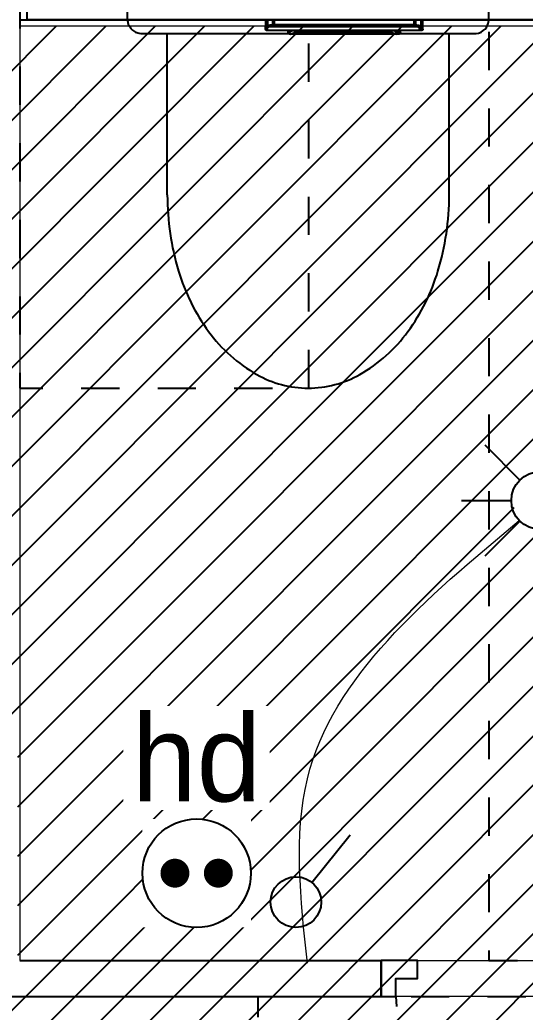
# Model space of a CAD drawing. Header units: centimetres. Extents: x -58072 to 12532, y -30603 to 6224.
# Drawn here: x 8897.8 to 8967.7, y 4425.9 to 4563.1 of the extents above; entities that cross this region are included whole.
import ezdxf

# ---------------------------------------------------------------- set-up
doc = ezdxf.new("R2010")
doc.units = ezdxf.units.CM
for name, pattern in [('Style de ligne -1', [0.41664, 0.20828, -0.20836]), ('Style de ligne -18', [0.164042, 0.054681, -0.109361]), ('VW-01', [0.41656, 0.20828, -0.20828])]:
    doc.linetypes.add(name, pattern=pattern)
for name, color, linetype in [('B Aménagement intérieur', 252, 'Continuous'), ('B Faux plafonds_Hatch', 9, 'Continuous'), ('B Général', 252, 'Continuous'), ('C ANNOTATIONS-prestations', 252, 'Continuous'), ('D SURFACES-shab', 252, 'Continuous'), ('MTI900_Alu', 252, 'Continuous'), ('prlm-CHAUFF', 4, 'Continuous')]:
    doc.layers.add(name, color=color, linetype=linetype)
doc.layers.add('prlm-ELEC-CFO', color=1, linetype='Continuous', lineweight=25)
doc.layers.get('prlm-CHAUFF').off()
doc.styles.add('prlm-elec-cfo', font='comic.ttf', dxfattribs={"height": 12})

# ---------------------------------------------------------------- blocks, each defined once
blk = doc.blocks.new('B 60.Gaine 150_70')
at = {"layer": 'B Général', "linetype": 'Continuous'}
for p, q in [((-36, 37.59), (-36, 37.14)), ((-36, 36.3), (-36, 37.14)), ((-35.8, 37.78), (-35.8, 37.34)), ((-32.29, 37.78), (-35.8, 37.78)), ((-35.75, 37.6), (-35.75, 37.15)), ((-35.75, 36.32), (-35.75, 37.15)), ((-14.4, 37.8), (-35.55, 37.8)), ((-35, 37.21), (-15.5, 37.21)), ((-35, 37.02), (-35, 37.21)), ((-34.75, 37.03), (-34.75, 36.32)), ((-15.25, 37.03), (-34.75, 37.03)), ((-32.9, 37.98), (-32.9, 37.78)), ((-32.65, 38), (-32.65, 37.8)), ((-32.6, 38.28), (-32.6, 38.28)), ((-23.94, 38.28), (-32.6, 38.28)), ((-32.35, 38.3), (-32.35, 38.3)), ((-23.69, 38.3), (-32.35, 38.3)), ((-31.01, 37.78), (-19.49, 37.78)), ((-30.99, 37.92), (-23.94, 37.92)), ((-30.99, 37.78), (-30.99, 37.92)), ((-23.94, 37.92), (-23.94, 38.28)), ((-23.94, 37.78), (-23.94, 37.92)), ((-23.83, 38.28), (-23.83, 37.92)), ((-17.9, 38.28), (-23.83, 38.28)), ((-23.83, 37.92), (-19.51, 37.92)), ((-23.83, 37.92), (-23.83, 37.78)), ((-23.69, 37.93), (-23.69, 38.3)), ((-23.69, 37.8), (-23.69, 37.93)), ((-23.58, 38.3), (-23.58, 37.93)), ((-17.65, 38.3), (-23.58, 38.3)), ((-23.58, 37.93), (-23.58, 37.8)), ((-19.51, 37.78), (-19.51, 37.92)), ((-14.7, 37.78), (-18.19, 37.78)), ((-17.9, 38.28), (-17.9, 38.28)), ((-17.65, 38.3), (-17.65, 38.3)), ((-17.6, 37.98), (-17.6, 37.78)), ((-17.35, 38), (-17.35, 37.8)), ((-15.5, 37.21), (-15.5, 37.02)), ((-15.25, 36.32), (-15.25, 37.03)), ((-14.7, 37.78), (-14.7, 37.34)), ((-14.5, 37.59), (-14.5, 37.14)), ((-14.5, 37.14), (-14.5, 36.3)), ((-14.25, 37.6), (-14.25, 37.15)), ((-14.25, 37.15), (-14.25, 36.32)), ((18.5, 36.3), (-69, 36.3)), ((-35, 37.02), (-35, 36.3)), ((-15.5, 37.02), (-35, 37.02)), ((-15.5, 36.3), (-15.5, 37.02))]:
    blk.add_line(p, q, dxfattribs=at)
at = {"layer": 'B Général', "linetype": 'Continuous', "flags": 128}
for points in [[(-35.8, 37.78, 0.198912), (-35.94, 37.73, 0.198912), (-36, 37.59)], [(-36, 37.14, 0.057305), (-35.51, 37.02, 0.057305), (-35, 37.02)], [(-35.55, 37.8, 0.198912), (-35.69, 37.74, 0.198912), (-35.75, 37.6)], [(-32.6, 38.28, 0.198912), (-32.81, 38.2, 0.198912), (-32.9, 37.98)], [(-32.9, 37.98, 0.015662), (-32.56, 37.87, 0.015662), (-32.2, 37.78)], [(-32.35, 38.3, 0.198912), (-32.56, 38.21, 0.198912), (-32.65, 38)], [(-32.6, 38.28, 0.052495), (-31.81, 38.02, 0.052495), (-30.99, 37.92)], [(-32.3, 37.78), (-32.3, 37.78, 0.000336), (-31.02, 37.78), (-31.01, 37.78)], [(-19.51, 37.92, 0.052763), (-18.69, 38.02, 0.052763), (-17.9, 38.28)], [(-18.3, 37.78, 0.015616), (-17.94, 37.87, 0.015616), (-17.6, 37.98)], [(-17.6, 37.98, 0.198912), (-17.69, 38.2, 0.198912), (-17.9, 38.28)], [(-17.35, 38, 0.198912), (-17.44, 38.21, 0.198912), (-17.65, 38.3)], [(-15.5, 37.02, 0.052931), (-14.99, 37.02, 0.052931), (-14.5, 37.14)], [(-14.5, 37.59, 0.198912), (-14.56, 37.73, 0.198912), (-14.7, 37.78)], [(-14.25, 37.6, 0.198912), (-14.31, 37.74, 0.198912), (-14.45, 37.8)]]:
    blk.add_lwpolyline(points, format="xyb", dxfattribs=at)
blk.add_lwpolyline([(-19.49, 37.78), (-18.18, 37.78), (-18.18, 37.78)], dxfattribs=at)
blk.add_lwpolyline([(-70, 36.31), (19.5, 36.3), (19.5, -2.72), (-70, -2.71)], close=True, dxfattribs=at)
at = {"layer": 'B Général', "linetype": 'Continuous'}
for points, knots in [([(-35.8, 37.34), (-35.8, 37.34), (-35.83, 37.34), (-35.88, 37.32), (-35.91, 37.3), (-35.94, 37.28), (-35.96, 37.26), (-35.98, 37.23), (-35.99, 37.21), (-36, 37.17), (-36, 37.14), (-36, 37.14), (-36, 37.14)], [0, 0, 0, 1, 2, 3, 4, 5, 6, 7, 8, 9, 9, 10, 10, 10]), ([(-35.8, 37.34), (-35.78, 37.3), (-35.67, 37.27), (-35.3, 37.21), (-35, 37.21), (-35, 37.21), (-35, 37.21)], [0, 0, 0, 1, 2, 3, 3, 4, 4, 4]), ([(-15.5, 37.21), (-15.21, 37.21), (-14.84, 37.26), (-14.73, 37.3), (-14.7, 37.32), (-14.7, 37.34), (-14.7, 37.34), (-14.7, 37.34)], [0, 0, 0, 1, 2, 3, 4, 4, 5, 5, 5]), ([(-14.5, 37.14), (-14.5, 37.14), (-14.5, 37.17), (-14.51, 37.21), (-14.53, 37.25), (-14.55, 37.27), (-14.58, 37.29), (-14.6, 37.31), (-14.63, 37.32), (-14.67, 37.34), (-14.7, 37.34), (-14.7, 37.34), (-14.7, 37.34)], [0, 0, 0, 1, 2, 3, 4, 5, 6, 7, 8, 9, 9, 10, 10, 10])]:
    blk.add_open_spline(points, degree=2, knots=knots, dxfattribs=at)
at = {"layer": 'C ANNOTATIONS-prestations'}
blk.add_line((-69, 36.3), (-69, 35.21), dxfattribs=at)
blk = doc.blocks.new('B 70.MTI900_Alu_390')
at = {"layer": 'MTI900_Alu', "color": 1, "linetype": 'Continuous'}
for p, q in [((4.375, -3.902), (4.375, -3.792)), ((-4.375, -3.902), (4.375, -3.902)), ((-1.075, -3.985), (-1.075, -3.902)), ((-0.975, -3.902), (-0.975, -3.973)), ((-0.975, -3.973), (0.975, -3.973)), ((-0.975, -3.993), (-0.975, -3.973)), ((0.975, -3.973), (0.975, -3.902)), ((0.975, -3.973), (0.975, -3.993)), ((1.075, -3.902), (1.075, -3.985)), ((-1.075, -4.03), (-1.075, -3.985)), ((-1.055, -4.05), (-1.055, -4.005)), ((-1.055, -4.05), (-0.706, -4.05)), ((0.975, -3.993), (-0.975, -3.993)), ((-0.765, -4.07), (-0.765, -4.05)), ((-0.735, -4.1), (-0.735, -4.1)), ((-0.735, -4.1), (-0.142, -4.1)), ((0.576, -4.05), (-0.576, -4.05)), ((-0.574, -4.05), (-0.574, -4.063)), ((-0.142, -4.063), (-0.574, -4.063)), ((-0.142, -4.063), (-0.142, -4.05)), ((-0.142, -4.1), (-0.142, -4.063)), ((-0.131, -4.05), (-0.131, -4.063)), ((0.574, -4.063), (-0.131, -4.063)), ((-0.131, -4.063), (-0.131, -4.1)), ((-0.131, -4.1), (0.735, -4.1)), ((0.574, -4.05), (0.574, -4.063)), ((0.704, -4.05), (1.055, -4.05)), ((0.735, -4.1), (0.735, -4.1)), ((0.765, -4.07), (0.765, -4.05)), ((1.055, -4.05), (1.055, -4.005)), ((1.075, -4.03), (1.075, -3.985))]:
    blk.add_line(p, q, dxfattribs=at)
for centre, radius, start, end in [((-0.996, -4.212), 0.24, 84.8699, 109.1091), ((0.999, -4.194), 0.222, 69.8915, 96.1295), ((-1.055, -4.03), 0.02, 180, 270), ((-0.569, -4.616), 0.581, 102.5837, 109.7412), ((-0.735, -4.07), 0.03, 180, 270), ((-0.569, -4.458), 0.394, 90.7355, 114.8981), ((0.568, -4.46), 0.396, 65.1634, 89.203), ((0.569, -4.614), 0.579, 70.2259, 77.4042), ((0.735, -4.07), 0.03, 270, 0), ((1.055, -4.03), 0.02, 270, 0)]:
    blk.add_arc(centre, radius, start, end, dxfattribs=at)
for centre, major_axis, start_param, end_param in [((-1.055, -3.985), (0.02, 0), 3.141593, 4.712389), ((1.055, -3.985), (-0.02, 0), 1.570796, 3.141593)]:
    blk.add_ellipse(centre, major_axis=major_axis, ratio=0.989815, start_param=start_param, end_param=end_param, dxfattribs=at)
for points, knots in [([(-0.975, -3.993), (-0.98, -3.993), (-0.986, -3.993), (-0.996, -3.993), (-1.001, -3.993), (-1.008, -3.994), (-1.011, -3.994), (-1.015, -3.995), (-1.018, -3.995), (-1.024, -3.995), (-1.028, -3.996), (-1.035, -3.997), (-1.039, -3.998), (-1.045, -3.999), (-1.047, -4), (-1.05, -4.001), (-1.051, -4.001), (-1.052, -4.002), (-1.053, -4.002), (-1.054, -4.004), (-1.055, -4.004), (-1.055, -4.005)], [0, 0, 0, 0, 0.125, 0.125, 0.25, 0.25, 0.3125, 0.3125, 0.375, 0.375, 0.5, 0.5, 0.625, 0.625, 0.75, 0.75, 0.8125, 0.8125, 0.875, 0.875, 1, 1, 1, 1]), ([(-0.576, -4.05), (-0.589, -4.05), (-0.602, -4.05), (-0.621, -4.05), (-0.627, -4.05), (-0.64, -4.05), (-0.646, -4.05), (-0.664, -4.05), (-0.676, -4.05), (-0.692, -4.05), (-0.697, -4.05), (-0.704, -4.05), (-0.705, -4.05), (-0.707, -4.05)], [0, 0, 0, 0, 0.125, 0.125, 0.1875, 0.1875, 0.25, 0.25, 0.375, 0.375, 0.4375, 0.4375, 0.4568651, 0.4568651, 0.4568651, 0.4568651]), ([(0.705, -4.05), (0.7, -4.05), (0.693, -4.05), (0.681, -4.05), (0.676, -4.05), (0.664, -4.05), (0.652, -4.05), (0.64, -4.05), (0.628, -4.05), (0.621, -4.05), (0.602, -4.05), (0.589, -4.05), (0.576, -4.05)], [0.5494968, 0.5494968, 0.5494968, 0.5494968, 0.625, 0.625, 0.6875, 0.6875, 0.75, 0.8125, 0.8125, 0.875, 0.875, 1, 1, 1, 1]), ([(1.055, -4.005), (1.055, -4.004), (1.054, -4.004), (1.053, -4.002), (1.052, -4.002), (1.051, -4.001), (1.049, -4.001), (1.047, -4), (1.044, -3.999), (1.043, -3.999), (1.039, -3.998), (1.035, -3.997), (1.03, -3.996), (1.028, -3.996), (1.024, -3.995), (1.022, -3.995), (1.015, -3.994), (1.011, -3.994), (1.003, -3.994), (1.001, -3.993), (0.996, -3.993), (0.993, -3.993), (0.986, -3.993), (0.98, -3.993), (0.975, -3.993)], [0, 0, 0, 0, 0.125, 0.125, 0.1875, 0.1875, 0.25, 0.3125, 0.3125, 0.375, 0.375, 0.5, 0.5, 0.5625, 0.5625, 0.625, 0.625, 0.75, 0.75, 0.8125, 0.8125, 0.875, 0.875, 1, 1, 1, 1])]:
    blk.add_open_spline(points, degree=3, knots=knots, dxfattribs=at)
blk = doc.blocks.new('xi.SPOT')
at = {"color": 0, "lineweight": 5}
blk.add_wipeout([(-4, 0), (-2.83, -2.83), (0, -4), (2.83, -2.83), (4, 0), (2.83, 2.83), (0, 4), (-2.83, 2.83)], dxfattribs=at).dxf.layer = 'prlm-ELEC-CFO'
at = {"layer": 'prlm-ELEC-CFO', "color": 0, "linetype": 'ByBlock', "lineweight": -2, "flags": 128}
for points in [[(0, 10.88), (0, 4)], [(-7.69, 7.69), (-2.83, 2.83)], [(7.69, 7.69), (2.83, 2.83)], [(-10.88, 0), (-4, 0)], [(4, 0), (10.88, 0)], [(-2.83, -2.83), (-7.69, -7.69)], [(0, -4), (0, -10.88)], [(2.83, -2.83), (7.69, -7.69)]]:
    blk.add_lwpolyline(points, dxfattribs=at)
at = {"layer": 'prlm-ELEC-CFO', "color": 0, "linetype": 'ByBlock', "lineweight": -2}
blk.add_circle((0, 0), 4, dxfattribs=at)
blk = doc.blocks.new('xi.SA')
at = {"layer": 'prlm-ELEC-CFO', "color": 0}
blk.add_lwpolyline([(0.2, -1.28), (5.5, 5.28)], dxfattribs=at)
blk.add_circle((-2, -4), 3.5, dxfattribs=at)
blk = doc.blocks.new('xi.PCHD')
at = {"color": 0, "lineweight": 5}
blk.add_wipeout([(-7.5, -7.5), (7.5, -7.5), (7.5, 7.5), (-7.5, 7.5)], dxfattribs=at).dxf.layer = 'prlm-ELEC-CFO'
at = {"layer": 'prlm-ELEC-CFO', "color": 0, "linetype": 'ByBlock', "lineweight": 5, "const_width": 2}
for points in [[(-4, 0, 1), (-2, 0, 1)], [(2, 0, 1), (4, 0, 1)]]:
    blk.add_lwpolyline(points, format="xyb", close=True, dxfattribs=at)
at = {"layer": 'prlm-ELEC-CFO', "color": 0, "linetype": 'ByBlock', "lineweight": -2}
blk.add_circle((0, 0), 7.5, dxfattribs=at)
blk = doc.blocks.new('B 60.200_wc-2')
at = {"layer": 'B Général', "linetype": 'Continuous'}
for p, q in [((-25, -20.1), (-25, 0)), ((-24.9, 0.1), (24.9, 0.1)), ((25, -20.1), (25, 0)), ((-19.5, -44.2), (-19.5, -21.9)), ((19.5, -44.2), (19.5, -21.9))]:
    blk.add_line(p, q, dxfattribs=at)
at = {"layer": 'B Général', "linetype": 'Continuous', "flags": 128}
blk.add_lwpolyline([(-25, -20.1), (-24.9, -20.6), (-24.75, -20.9), (-24.55, -21.2), (-24.3, -21.45), (-23.9, -21.7), (-23.4, -21.85), (-23.15, -21.9), (23.25, -21.9), (23.55, -21.85), (23.9, -21.7), (24.2, -21.5), (24.45, -21.3), (24.65, -21.05), (24.8, -20.75), (24.9, -20.5), (24.95, -20.3), (25, -20.1)], dxfattribs=at)
for points in [[(-19.5, -44.2), (-19.5, -44.2, 0.036537), (-19.11, -49.53, 0.035337), (-17.94, -54.75), (-17.94, -54.75, 0.041299), (-16.22, -59.09), (-16.22, -59.09), (-16.22, -59.1, 0.041783), (-13.79, -63.08, 0.053503), (-10.77, -66.4), (-10.77, -66.4, 0.054816), (-7.12, -69.02), (-7.12, -69.02, 0.063755), (-3.68, -70.42), (-3.68, -70.42, 0.064897), (0, -70.9)], [(0, -70.9, 0.064897), (3.68, -70.42), (3.68, -70.42, 0.063726), (7.12, -69.02), (7.12, -69.02, 0.054816), (10.77, -66.4), (10.77, -66.4, 0.053503), (13.79, -63.08, 0.041783), (16.22, -59.1), (16.22, -59.09), (16.22, -59.09, 0.041299), (17.94, -54.75), (17.94, -54.75, 0.035337), (19.11, -49.53, 0.036556), (19.5, -44.2)]]:
    blk.add_lwpolyline(points, format="xyb", dxfattribs=at)
at = {"layer": 'B Général', "linetype": 'Continuous'}
for centre, start, end in [((-24.9, 0), 90, 180), ((24.9, 0), 0, 90)]:
    blk.add_arc(centre, 0.1, start, end, dxfattribs=at)
blk = doc.blocks.new('B 60.Groupe-2-1')
at = {"layer": 'B Général', "linetype": 'Style de ligne -1', "ltscale": 25.4, "flags": 128}
blk.add_lwpolyline([(-35.4, 7.6), (35.6, 7.6), (35.6, -32.4), (-35.4, -32.4)], close=True, dxfattribs=at)
at = {"layer": 'B Général', "xscale": -1, "rotation": 270}
blk.add_blockref('B 60.200_wc-2', (35.5, 7.5), dxfattribs=at)
blk = doc.blocks.new('B 60.WC-plan-PMR')
at = {"layer": 'B Général', "linetype": 'Style de ligne -1', "ltscale": 25.4, "flags": 128}
blk.add_lwpolyline([(-114.5, 112.5), (15.5, 112.5), (15.5, 32.5), (-114.5, 32.5)], close=True, dxfattribs=at)
at = {"layer": 'B Général'}
blk.add_blockref('B 60.Groupe-2-1', (0, 0), dxfattribs=at)

msp = doc.modelspace()

# ---------------------------------------------------------------- hatches: boundary and pattern name
at = {"layer": 'B Faux plafonds_Hatch', "linetype": 'Continuous'}
h = msp.add_hatch(dxfattribs=at)
h.set_pattern_fill('F_P__SOFFITE', color=256, style=0, pattern_type=2)
h.set_pattern_definition([(45, (-0.297, -0.67), (-3.5277778, 3.3072917), [])])
h.paths.add_polyline_path([(9600.363, 4470.503), (9060.187, 4470.503), (9060.083, 4427.197), (9042.291, 4427.197), (9042.187, 4562.196), (8892.495, 4562.196), (8892.494, 4578.311), (8711.187, 4578.311), (8711.182, 4359.306), (8743.491, 4359.306), (8743.496, 4307.313), (9347.046, 4307.172), (9347.047, 4365.359), (9407.047, 4365.359), (9407.047, 4299.32), (9600.363, 4299.32)])
h.paths.add_polyline_path([(8823.494, 4427.273), (8823.494, 4462.245), (8897.495, 4462.245), (8897.494, 4427.216)])

# ---------------------------------------------------------------- linework, layer by layer
at = {"layer": 'B Général', "linetype": 'Continuous'}
for p, q in [((8897.792, 4433.077), (8947.796, 4433.081)), ((8897.792, 4433.077), (8947.796, 4433.081)), ((8947.796, 4428.081), (8947.796, 4433.081)), ((8890.792, 4428.077), (8947.796, 4428.081)), ((8890.792, 4428.077), (8947.796, 4428.081))]:
    msp.add_line(p, q, dxfattribs=at)
at = {"layer": 'B Général', "linetype": 'Continuous', "flags": 128}
msp.add_lwpolyline([(8947.796, 4428.081), (8949.796, 4428.081), (8949.796, 4430.581), (8952.796, 4430.581), (8952.796, 4433.081), (8947.796, 4433.081), (8947.796, 4433.081), (8947.796, 4433.081), (8947.796, 4428.795), (8947.796, 4428.795)], close=True, dxfattribs=at)
at = {"layer": 'B Général', "linetype": 'VW-01', "ltscale": 25.4, "flags": 128}
msp.add_lwpolyline([(8930.744, 4428.08), (9150.744, 4428.08), (9150.744, 4308.08), (8930.744, 4308.08)], close=True, dxfattribs=at)
at = {"layer": 'B Général', "linetype": 'Style de ligne -18', "ltscale": 25.4, "flags": 128}
msp.add_lwpolyline([(8949.796, 4428.081), (8950.524, 4417.247), (8952.694, 4406.599), (8956.268, 4396.318), (8961.186, 4386.581), (8967.364, 4377.555), (8974.695, 4369.392), (8983.055, 4362.234), (8992.3, 4356.203), (9002.273, 4351.402), (9012.801, 4347.913), (9023.706, 4345.795), (9034.801, 4345.086)], dxfattribs=at)
at = {"layer": 'D SURFACES-shab', "lineweight": 18, "flags": 128}
for points in [[(9042.484, 4562.212), (8897.792, 4562.212), (8897.792, 4433.086), (9042.484, 4433.09)], [(9157.344, 4308.08), (9157.344, 4428.094), (8892.598, 4428.094), (8892.597, 4308.213)]]:
    msp.add_lwpolyline(points, close=True, dxfattribs=at)

# ---------------------------------------------------------------- block references
at = {"layer": 'B Aménagement intérieur', "xscale": -1, "rotation": 180}
msp.add_blockref('B 60.Gaine 150_70', (8967.792, 4599.386), dxfattribs=at)
at = {"layer": 'B Général', "xscale": -1, "rotation": 270}
msp.add_blockref('B 60.WC-plan-PMR', (8930.192, 4547.586), dxfattribs=at)
at = {"layer": 'prlm-CHAUFF', "xscale": -9.999999999999975, "yscale": 9.999999999999975, "zscale": 9.999999999999975, "rotation": 0.0001153397708542059}
msp.add_blockref('B 70.MTI900_Alu_390', (8942.557, 4602.101), dxfattribs=at)
at = {"layer": 'prlm-ELEC-CFO'}
msp.add_blockref('xi.SA', (8937.983, 4445.143), dxfattribs=at)

# ---------------------------------------------------------------- next in the draw order: block references
for name, p in [('xi.SPOT', (8969.792, 4496.641)), ('xi.PCHD', (8922.25, 4445.142))]:
    msp.add_blockref(name, p, dxfattribs=at)

# ---------------------------------------------------------------- next in the draw order: texts
at = {"layer": 'prlm-ELEC-CFO', "lineweight": 20, "insert": (8922.249, 4460.974), "char_height": 12, "attachment_point": 5, "line_spacing_factor": 0.8, "style": 'prlm-elec-cfo', "bg_fill": 3, "box_fill_scale": 1.1, "bg_fill_color": 256, "bg_fill_transparency": 0}
msp.add_mtext('hd', dxfattribs=at)

# ---------------------------------------------------------------- next in the draw order: linework, layer by layer
at = {"layer": 'prlm-ELEC-CFO', "lineweight": 13}
msp.add_spline([(8937.575, 4432.715), (8937.575, 4458.203), (8966.881, 4493.898)], degree=3, dxfattribs=at)

doc.saveas('drawing.dxf')
